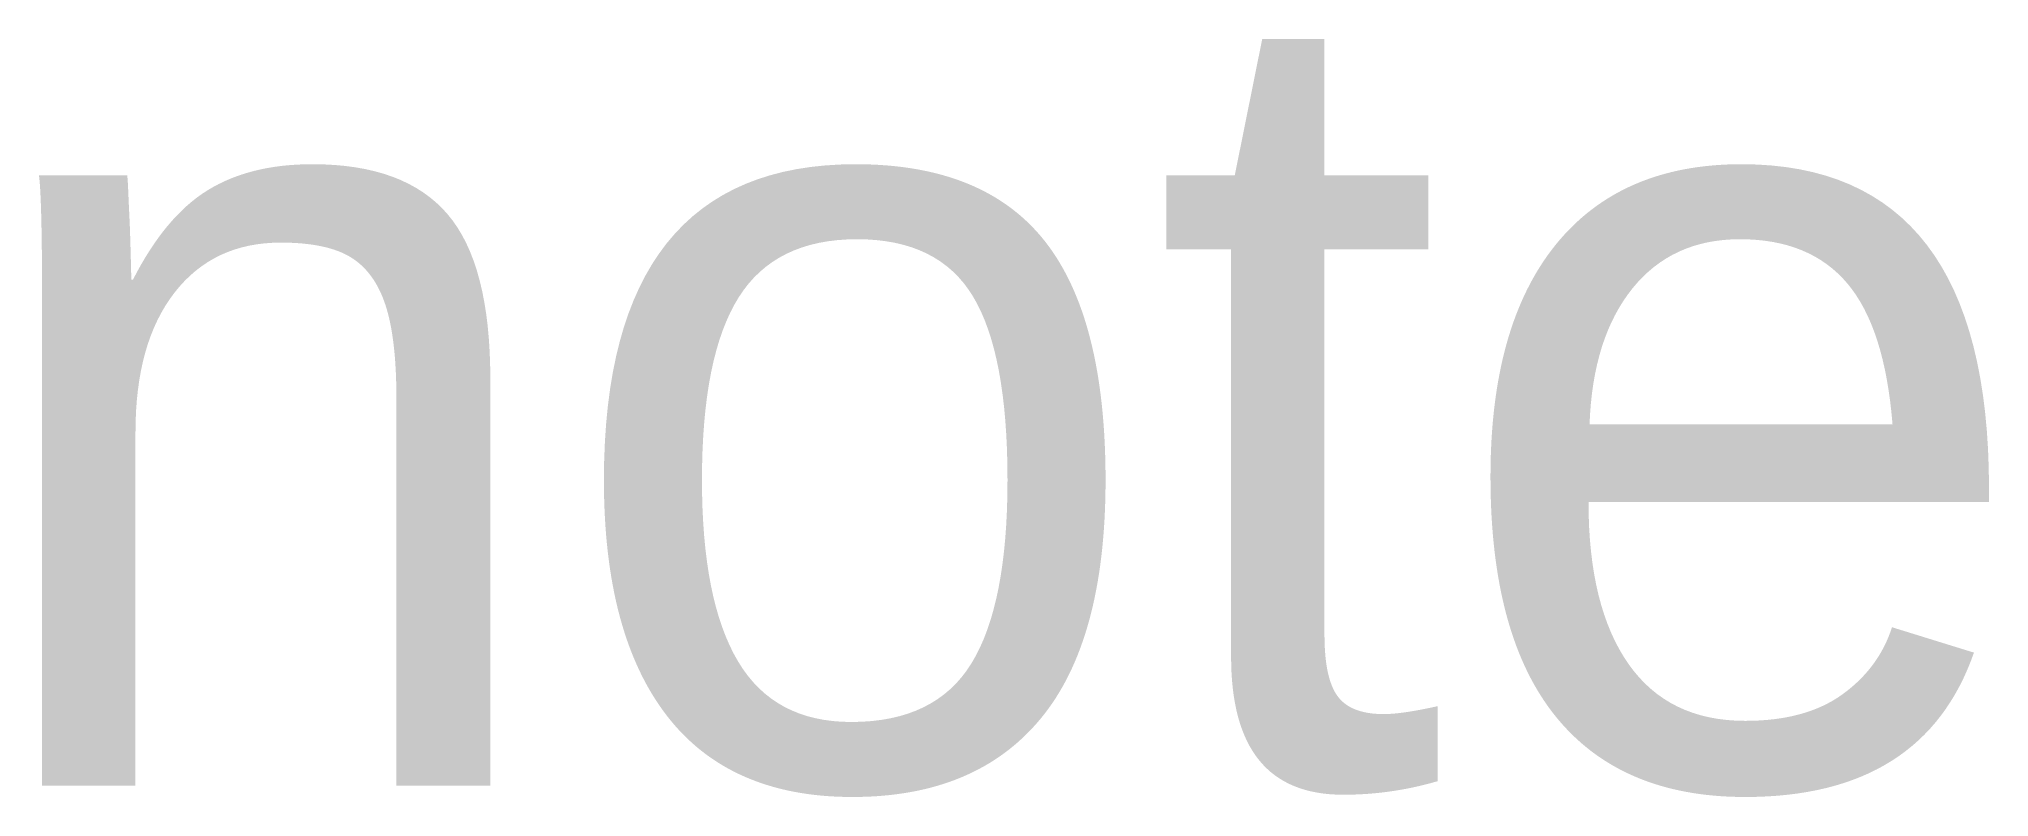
# Model space of a CAD drawing. Extents: x 23.72 to 29.85, y 22.46 to 24.85.
import ezdxf
from ezdxf.enums import TextEntityAlignment as Align

# ---------------------------------------------------------------- set-up
doc = ezdxf.new("R2010")
doc.units = 0
doc.layers.get('0').update_dxf_attribs({"linetype": 'CONTINUOUS'})

msp = doc.modelspace()

# ---------------------------------------------------------------- texts
msp.add_text('note', height=2.5).set_placement((30, 25), align=Align.TOP_RIGHT)

doc.saveas('drawing.dxf')
